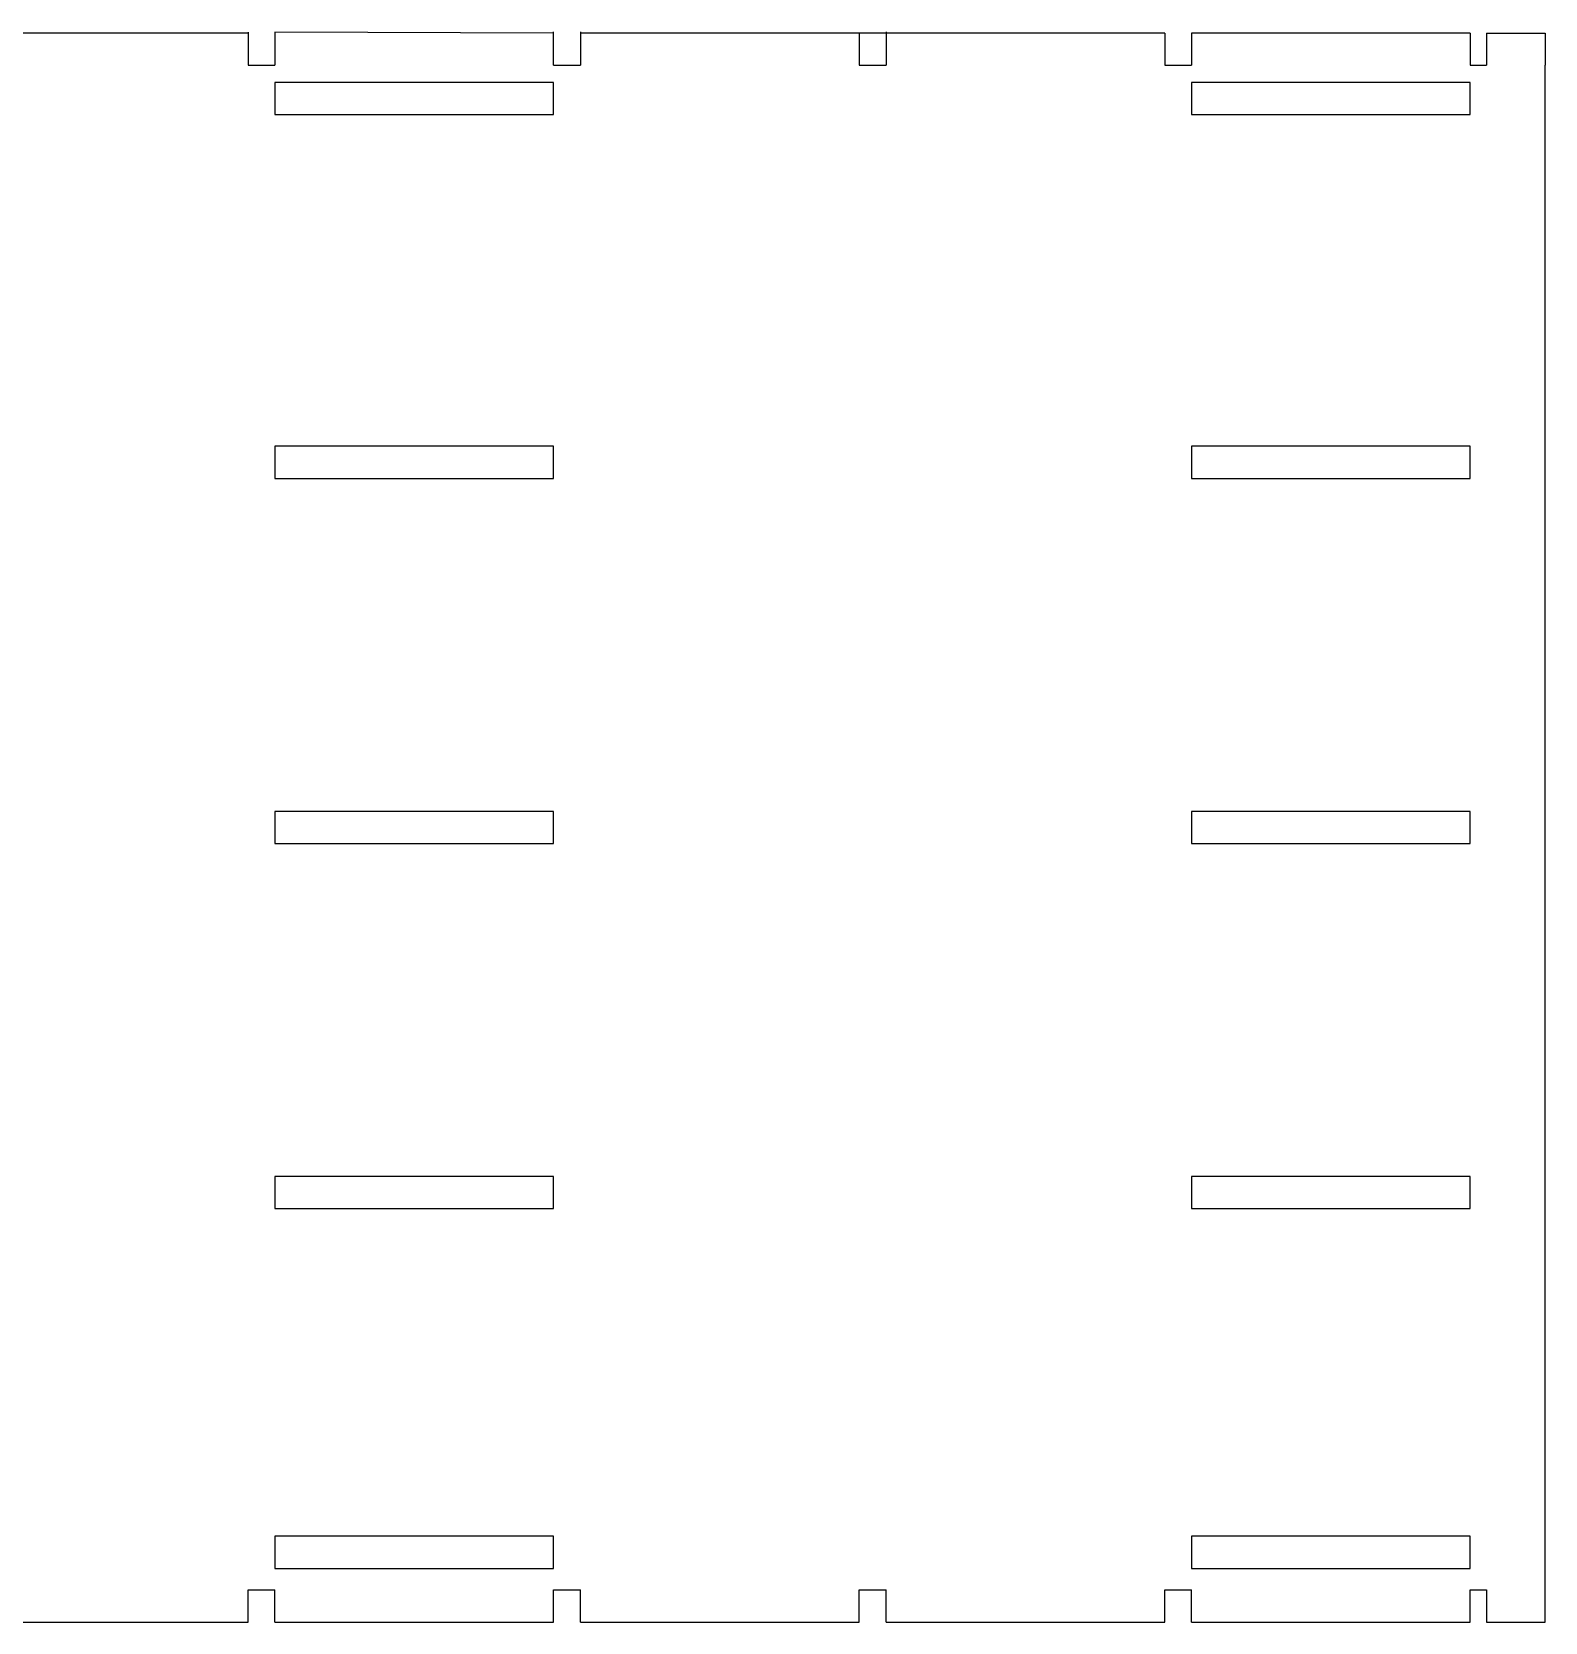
# Model space of a CAD drawing. Extents: x -294 to 276, y -108 to 146.
# Drawn here: x -151.1 to -10.2, y -107.3 to 40.8 of the extents above; entities that cross this region are included whole.
import ezdxf

# ---------------------------------------------------------------- set-up
doc = ezdxf.new("R2010")
doc.units = 0
doc.header["$MEASUREMENT"] = 0
doc.layers.add('OUTLINE', color=7, linetype='CONTINUOUS')

msp = doc.modelspace()

# ---------------------------------------------------------------- linework, layer by layer
at = {"layer": 'OUTLINE', "color": 1}
for points in [[(-128.497, 33.1049), (-102.536, 33.1049), (-102.536, 36.1049), (-128.497, 36.1049), (-128.497, 33.1049)], [(-43.1185, 33.1049), (-17.1577, 33.1049), (-17.1577, 36.1049), (-43.1185, 36.1049), (-43.1185, 33.1049)], [(-128.497, -0.7886), (-102.536, -0.7886), (-102.536, 2.2114), (-128.497, 2.2114), (-128.497, -0.7886)], [(-43.1185, -0.7886), (-17.1577, -0.7886), (-17.1577, 2.2114), (-43.1185, 2.2114), (-43.1185, -0.7886)], [(-128.497, -34.7886), (-102.536, -34.7886), (-102.536, -31.7886), (-128.497, -31.7886), (-128.497, -34.7886)], [(-43.1185, -34.7886), (-17.1577, -34.7886), (-17.1577, -31.7886), (-43.1185, -31.7886), (-43.1185, -34.7886)], [(-128.497, -68.7886), (-102.536, -68.7886), (-102.536, -65.7886), (-128.497, -65.7886), (-128.497, -68.7886)], [(-43.1185, -68.7886), (-17.1577, -68.7886), (-17.1577, -65.7886), (-43.1185, -65.7886), (-43.1185, -68.7886)], [(-128.497, -102.3033), (-102.536, -102.3033), (-102.536, -99.3033), (-128.497, -99.3033), (-128.497, -102.3033)], [(-43.1185, -102.3033), (-17.1577, -102.3033), (-17.1577, -99.3033), (-43.1185, -99.3033), (-43.1185, -102.3033)]]:
    msp.add_lwpolyline(points, close=True, dxfattribs=at)
for points in [[(-130.9955, 40.6969), (-130.9955, 40.6969), (-156.9521, 40.6969), (-156.9521, 40.6969)], [(-130.9956, 40.7857), (-130.9956, 40.7857), (-130.9955, 37.726), (-130.9955, 37.726)], [(-128.497, 40.7869), (-128.497, 40.7869), (-128.497, 37.726), (-128.497, 37.726)], [(-102.536, 40.6969), (-102.536, 40.6969), (-128.497, 40.7869), (-128.497, 40.7869)], [(-102.536, 37.726), (-102.536, 37.726), (-102.536, 40.8014), (-102.536, 40.8014)], [(-100.0352, 40.8026), (-100.0352, 40.8026), (-100.0352, 37.726), (-100.0352, 37.726)], [(-74.1382, 40.6969), (-74.1382, 40.6969), (-100.0352, 40.6969), (-100.0352, 40.6969)], [(-71.5759, 40.6969), (-71.5759, 40.6969), (-74.1382, 40.6969), (-74.1382, 40.6969)], [(-74.0782, 40.6968), (-74.0782, 40.6968), (-74.0782, 37.726), (-74.0782, 37.726)], [(-71.5759, 40.8183), (-71.5759, 40.8183), (-71.5759, 37.726), (-71.5759, 37.726)], [(-45.6171, 40.6969), (-45.6171, 40.6969), (-71.5759, 40.6969), (-71.5759, 40.6969)], [(-45.6171, 40.6969), (-45.6171, 40.6969), (-45.6171, 37.726), (-45.6171, 37.726)], [(-17.1576, 40.6969), (-17.1576, 40.6969), (-43.1185, 40.6968), (-43.1185, 40.6968)], [(-43.1185, 40.6968), (-43.1185, 40.6968), (-43.1185, 37.726), (-43.1185, 37.726)], [(-17.1576, 40.6969), (-17.1576, 40.6969), (-17.1576, 37.726), (-17.1576, 37.726)], [(-15.6628, 40.6969), (-15.6628, 40.6969), (-15.6628, 37.726), (-15.6628, 37.726)], [(-130.9955, 37.726), (-130.9955, 37.726), (-128.497, 37.726), (-128.497, 37.726)], [(-102.536, 37.726), (-102.536, 37.726), (-100.0352, 37.726), (-100.0352, 37.726)], [(-74.0782, 37.726), (-74.0782, 37.726), (-71.5759, 37.726), (-71.5759, 37.726)], [(-45.6171, 37.726), (-45.6171, 37.726), (-43.1185, 37.726), (-43.1185, 37.726)], [(-17.1576, 37.726), (-17.1576, 37.726), (-15.6628, 37.726), (-15.6628, 37.726)], [(-10.1812, -104.3031), (-10.1812, -104.3031), (-10.1812, 37.726), (-10.1812, 37.726)], [(-130.9955, -107.3031), (-130.9955, -107.3031), (-130.9955, -104.3031), (-130.9955, -104.3031)], [(-130.9955, -104.3031), (-130.9955, -104.3031), (-128.497, -104.3031), (-128.497, -104.3031)], [(-128.497, -107.3031), (-128.497, -107.3031), (-128.497, -104.3031), (-128.497, -104.3031)], [(-102.536, -107.3031), (-102.536, -107.3031), (-102.536, -104.3031), (-102.536, -104.3031)], [(-102.536, -104.3031), (-102.536, -104.3031), (-100.0352, -104.3031), (-100.0352, -104.3031)], [(-100.0352, -107.3031), (-100.0352, -107.3031), (-100.0352, -104.3031), (-100.0352, -104.3031)], [(-74.0782, -107.3031), (-74.0782, -107.3031), (-74.0782, -104.3031), (-74.0782, -104.3031)], [(-74.0782, -104.3031), (-74.0782, -104.3031), (-71.5759, -104.3031), (-71.5759, -104.3031)], [(-71.5759, -107.3031), (-71.5759, -107.3031), (-71.5759, -104.3031), (-71.5759, -104.3031)], [(-45.6171, -107.3031), (-45.6171, -107.3031), (-45.6171, -104.3031), (-45.6171, -104.3031)], [(-45.6171, -104.3031), (-45.6171, -104.3031), (-43.1185, -104.3031), (-43.1185, -104.3031)], [(-43.1185, -107.3031), (-43.1185, -107.3031), (-43.1185, -104.3031), (-43.1185, -104.3031)], [(-17.1576, -107.3031), (-17.1576, -107.3031), (-17.1576, -104.3031), (-17.1576, -104.3031)], [(-17.1576, -104.3031), (-17.1576, -104.3031), (-15.6628, -104.3031), (-15.6628, -104.3031)], [(-15.6628, -104.3031), (-15.6628, -104.3031), (-15.6628, -107.3031), (-15.6628, -107.3031)], [(-156.952, -107.3031), (-156.952, -107.3031), (-130.9955, -107.3031), (-130.9955, -107.3031)], [(-128.4969, -107.3031), (-128.4969, -107.3031), (-102.5359, -107.3031), (-102.5359, -107.3031)], [(-100.0352, -107.3031), (-100.0352, -107.3031), (-74.0782, -107.3031), (-74.0782, -107.3031)], [(-71.5759, -107.3031), (-71.5759, -107.3031), (-45.6171, -107.3031), (-45.6171, -107.3031)], [(-43.1185, -107.3031), (-43.1185, -107.3031), (-17.1576, -107.3031), (-17.1576, -107.3031)]]:
    msp.add_open_spline(points, degree=3, dxfattribs=at)
for points in [[(-15.6628, 40.6969), (-15.6628, 40.6969), (-10.1812, 40.6968), (-10.1812, 40.6968), (-10.1812, 40.6968), (-10.1812, 40.6968), (-10.1812, 37.726), (-10.1812, 37.726)], [(-15.6628, -107.3031), (-15.6628, -107.3031), (-10.1812, -107.3031), (-10.1812, -107.3031), (-10.1812, -107.3031), (-10.1812, -107.3031), (-10.1812, -104.3031), (-10.1812, -104.3031)]]:
    msp.add_open_spline(points, degree=3, knots=[0, 0, 0, 0, 0.33333333, 0.33333333, 0.33333333, 0.33333333, 1, 1, 1, 1], dxfattribs=at)

doc.saveas('drawing.dxf')
